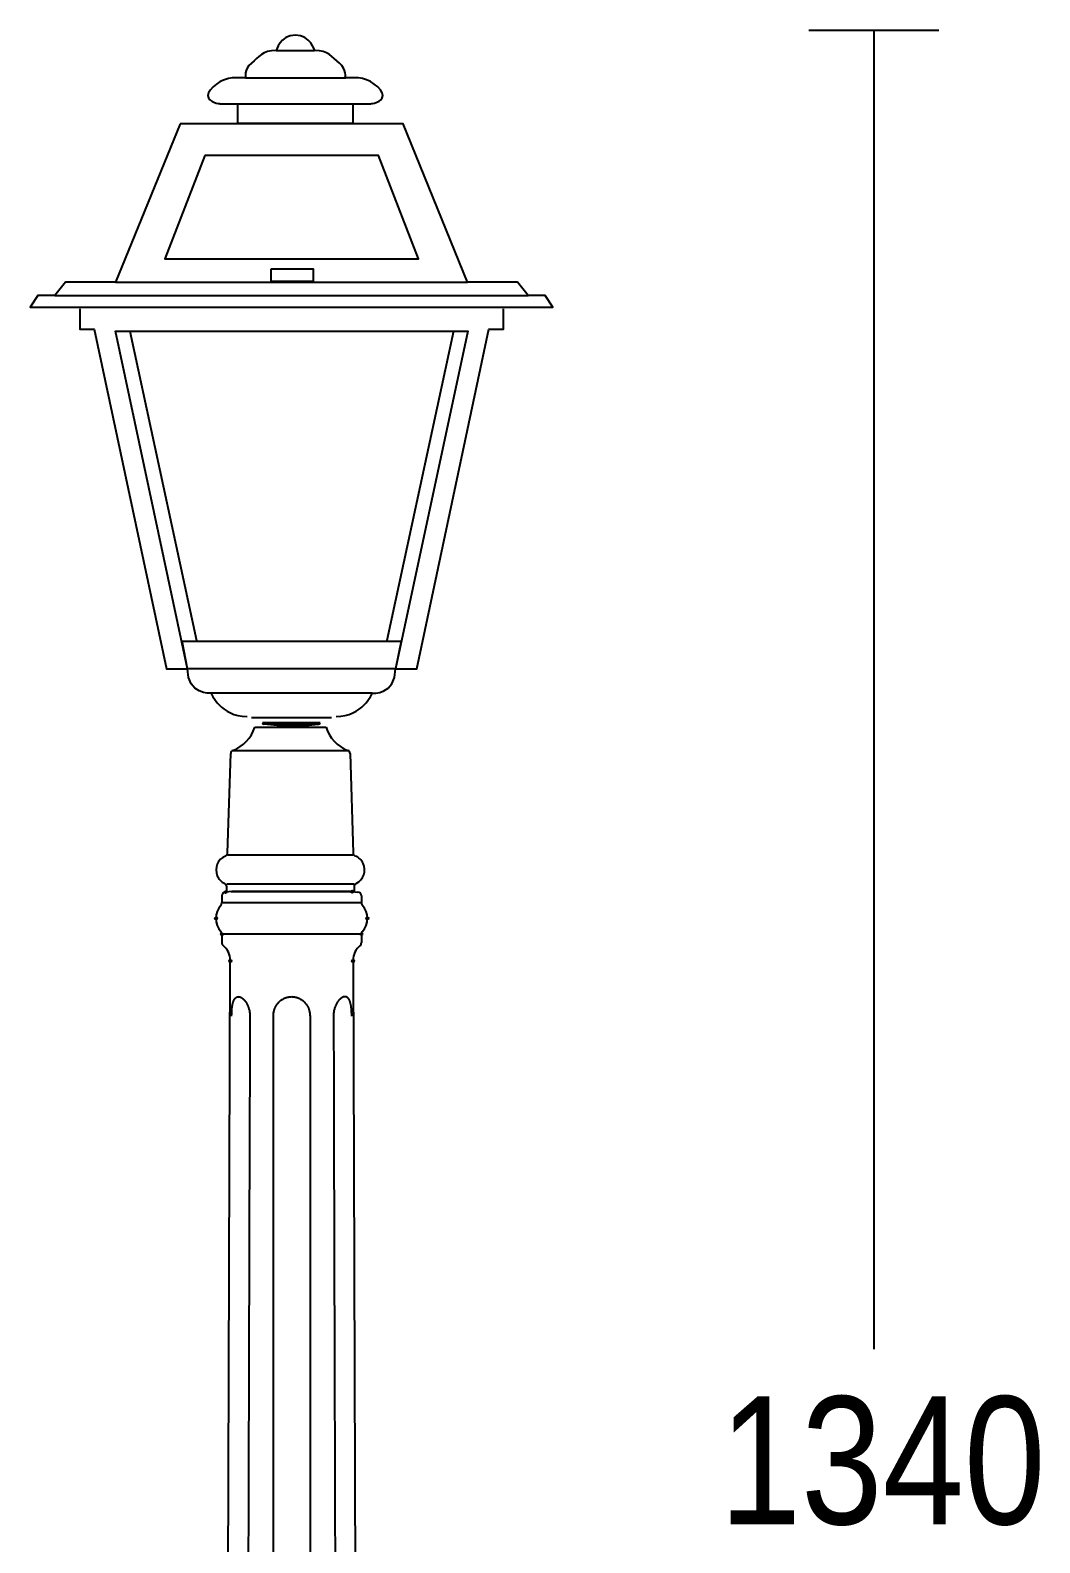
# Model space of a CAD drawing. Extents: x 0 to 100, y 4 to 316.
# Drawn here: x 4.9 to 99.7, y 174.3 to 316.5 of the extents above; entities that cross this region are included whole.
import ezdxf

# ---------------------------------------------------------------- set-up
doc = ezdxf.new("R2010")
doc.units = 0
doc.layers.add('LIVELLO_1', color=160, linetype='Continuous')
doc.styles.add('STD', font='txt')

# ---------------------------------------------------------------- blocks, each defined once
blk = doc.blocks.new('AI9-BLK1')
at = {"layer": 'LIVELLO_1', "color": 7}
for p, q in [((28.46, 156.26), (40.66, 156.26)), ((34.57, 156.26), (34.56, 32.31)), ((-21.56, 154.36), (-17.96, 154.36)), ((-24.44, 151.78), (-15.04, 151.78)), ((-36.66, 132.59), (-3.59, 132.59)), ((-42.36, 131.32), (2.11, 131.32)), ((-35.32, 127.99), (-29.06, 98.91)), ((-4.93, 127.99), (-11.19, 98.91)), ((-23.89, 91.68), (-16.36, 91.68)), ((-17.45, 91.18), (-22.87, 91.18)), ((-17.59, 91.03), (-22.73, 91.03)), ((-21.17, 90.89), (-22.73, 91.03)), ((-19.14, 90.89), (-17.59, 91.03)), ((-23.59, 90.75), (-20.23, 90.75)), ((-21.17, 90.89), (-20.42, 90.89)), ((-20.42, 90.89), (-20.16, 90.89)), ((-20.23, 90.75), (-16.88, 90.75)), ((-20.16, 90.89), (-19.89, 90.89)), ((-19.89, 90.89), (-19.14, 90.89)), ((-26.13, 78.95), (-25.84, 88.28)), ((-20.23, 88.52), (-25.72, 88.52)), ((-14.75, 88.52), (-20.23, 88.52)), ((-14.63, 88.28), (-14.35, 78.95)), ((-20.23, 78.72), (-26.13, 78.72)), ((-14.34, 78.72), (-20.23, 78.72)), ((-20.23, 75.99), (-26.22, 75.99)), ((-26.22, 75.3), (-26.22, 75.77)), ((-14.25, 75.99), (-20.23, 75.99)), ((-14.25, 75.77), (-14.25, 75.3)), ((-26.67, 74.91), (-26.67, 74.26)), ((-13.57, 74.26), (-26.67, 74.26)), ((-25.72, 75.3), (-26.33, 75.25)), ((-25.8, 75.3), (-20.11, 75.3)), ((-14.51, 75.3), (-25.72, 75.3)), ((-20.11, 75.3), (-14.43, 75.3)), ((-14.51, 75.3), (-13.9, 75.25)), ((-14.25, 75.3), (-14.48, 75.3)), ((-13.57, 74.91), (-13.57, 74.26)), ((-26.67, 71.3), (-26.67, 70.49)), ((-13.57, 71.3), (-26.67, 71.3)), ((-13.57, 71.3), (-13.57, 70.49)), ((-26.38, -80.52), (-25.88, 68.84)), ((-14.35, 68.84), (-13.85, -80.52))]:
    blk.add_line(p, q, dxfattribs=at)
for points in [[(-25.16, 149.36), (-14.38, 149.36), (-14.38, 147.49), (-25.16, 147.49)], [(-30.59, 147.48), (-36.66, 132.59), (-41.35, 132.59), (-42.36, 131.32), (-43.95, 131.32), (-44.67, 130.23), (4.42, 130.23), (3.7, 131.32), (2.11, 131.32), (1.1, 132.59), (-3.59, 132.59), (-9.65, 147.48)], [(-28.28, 144.49), (-32.03, 134.77), (-8.21, 134.77), (-11.97, 144.49)], [(-22.05, 133.84), (-18.11, 133.84), (-18.11, 132.66), (-22.05, 132.66)], [(-9.83, 98.83), (-10.35, 96.25), (-29.89, 96.25), (-30.41, 98.83)]]:
    blk.add_lwpolyline(points, close=True, dxfattribs=at)
blk.add_lwpolyline([(-40.01, 130.07), (-40.01, 128.16), (-38.65, 128.16), (-31.87, 96.25), (-29.89, 96.25), (-36.67, 127.99), (-3.58, 127.99), (-10.35, 96.25), (-8.37, 96.25), (-1.59, 128.16), (-0.23, 128.16), (-0.23, 130.07)], dxfattribs=at)
for centre, radius in [((-26.33, 75.25), 0.104), ((-13.56, 71.3), 0.103)]:
    blk.add_circle(centre, radius, dxfattribs=at)
for centre, major_axis, ratio in [((-14.43, 75.3), (0.103, 0), 0.979371), ((-27.23, 72.78), (0.002, -0.107), 0.980462), ((-13, 72.78), (0.003, -0.107), 0.974695), ((-26.66, 71.3), (0.106, 0), 0.986933), ((-25.88, 68.78), (-0.001, -0.107), 0.979845), ((-14.35, 68.78), (-0.003, -0.107), 0.973127)]:
    blk.add_ellipse(centre, major_axis=major_axis, ratio=ratio, dxfattribs=at)
for points, knots in [([(-19.77, 149.36), (-19.77, 149.36), (-26.84, 149.36), (-26.84, 149.36), (-26.84, 149.36), (-27.98, 149.45), (-27.98, 150.12), (-27.98, 150.79), (-26.6, 151.78), (-25.7, 151.78), (-25.7, 151.78), (-24.44, 151.78), (-24.44, 151.78), (-24.44, 151.78), (-24.62, 152.59), (-23.9, 153.17), (-23.18, 153.74), (-22.88, 154.36), (-21.56, 154.36), (-21.56, 154.36), (-21.19, 155.79), (-19.77, 155.79), (-18.34, 155.79), (-17.96, 154.36), (-17.96, 154.36), (-16.65, 154.36), (-16.35, 153.74), (-15.63, 153.17), (-14.91, 152.59), (-15.09, 151.78), (-15.09, 151.78), (-15.09, 151.78), (-13.83, 151.78), (-13.83, 151.78), (-12.93, 151.78), (-11.55, 150.79), (-11.55, 150.12), (-11.55, 149.45), (-12.69, 149.36), (-12.69, 149.36), (-12.69, 149.36), (-19.77, 149.36), (-19.77, 149.36)], [0, 0, 0, 0, 1, 1, 1, 2, 2, 2, 3, 3, 3, 4, 4, 4, 5, 5, 5, 6, 6, 6, 7, 7, 7, 8, 8, 8, 9, 9, 9, 10, 10, 10, 11, 11, 11, 12, 12, 12, 13, 13, 13, 14, 14, 14, 14]), ([(-15.94, 91.76), (-13.48, 91.76), (-12.54, 93.95), (-12.54, 93.95), (-12.54, 93.95), (-27.7, 93.95), (-27.7, 93.95), (-27.7, 93.95), (-26.76, 91.76), (-24.31, 91.76)], [0, 0, 0, 0, 1, 1, 1, 2, 2, 2, 3, 3, 3, 3]), ([(-20.42, 90.89), (-20.42, 90.89), (-20.42, 90.89), (-20.42, 90.89), (-20.42, 90.89), (-20.42, 90.89), (-20.42, 90.89), (-20.42, 90.89), (-20.42, 90.89), (-20.42, 90.89), (-20.42, 90.89), (-20.42, 90.89), (-20.42, 90.89)], [0, 0, 0, 0, 1, 1, 1, 2, 2, 2, 3, 3, 3, 4, 4, 4, 4]), ([(-20.15, 90.89), (-20.15, 90.89), (-20.15, 90.89), (-20.16, 90.89), (-20.16, 90.89), (-20.16, 90.89), (-20.16, 90.89), (-20.16, 90.89), (-20.16, 90.89), (-20.16, 90.89), (-20.15, 90.89), (-20.15, 90.89), (-20.15, 90.89)], [0, 0, 0, 0, 1, 1, 1, 2, 2, 2, 3, 3, 3, 4, 4, 4, 4]), ([(-26.34, 78.65), (-27.05, 78.36), (-27.4, 77.53), (-27.11, 76.8), (-26.97, 76.48), (-26.73, 76.22), (-26.41, 76.06)], [0, 0, 0, 0, 1, 1, 1, 2, 2, 2, 2]), ([(-14.06, 76.06), (-13.36, 76.4), (-13.06, 77.25), (-13.4, 77.95), (-13.55, 78.27), (-13.81, 78.52), (-14.14, 78.65)], [0, 0, 0, 0, 1, 1, 1, 2, 2, 2, 2]), ([(-25.76, 63.6), (-25.76, 63.66), (-25.76, 63.73), (-25.75, 63.8), (-25.75, 63.86), (-25.75, 63.92), (-25.75, 63.98), (-25.75, 64.03), (-25.74, 64.08), (-25.74, 64.13), (-25.73, 64.17), (-25.73, 64.22), (-25.73, 64.26), (-25.72, 64.3), (-25.72, 64.33), (-25.72, 64.36), (-25.72, 64.39), (-25.71, 64.42), (-25.71, 64.46), (-25.7, 64.48), (-25.7, 64.51), (-25.7, 64.54), (-25.69, 64.58), (-25.68, 64.61), (-25.68, 64.64), (-25.67, 64.67), (-25.67, 64.7), (-25.66, 64.73), (-25.65, 64.75), (-25.65, 64.78), (-25.64, 64.81), (-25.63, 64.84), (-25.63, 64.86), (-25.62, 64.89), (-25.62, 64.92), (-25.6, 64.94), (-25.59, 64.96), (-25.59, 64.99), (-25.58, 65.01), (-25.57, 65.03), (-25.56, 65.05), (-25.55, 65.08), (-25.54, 65.1), (-25.53, 65.12), (-25.52, 65.14), (-25.52, 65.15), (-25.51, 65.17), (-25.49, 65.19), (-25.48, 65.2), (-25.47, 65.22), (-25.46, 65.23), (-25.45, 65.25), (-25.44, 65.26), (-25.43, 65.28), (-25.42, 65.29), (-25.41, 65.29), (-25.4, 65.31), (-25.38, 65.32), (-25.37, 65.32), (-25.36, 65.34), (-25.35, 65.35), (-25.34, 65.36), (-25.33, 65.37), (-25.31, 65.37), (-25.3, 65.38), (-25.29, 65.38), (-25.28, 65.39), (-25.26, 65.4), (-25.25, 65.4), (-25.24, 65.41), (-25.22, 65.41), (-25.21, 65.42), (-25.2, 65.42), (-25.19, 65.42), (-25.17, 65.42), (-25.16, 65.42), (-25.14, 65.43), (-25.13, 65.43), (-25.12, 65.43), (-25.1, 65.43), (-25.09, 65.42), (-25.07, 65.42), (-25.06, 65.42), (-25.05, 65.42), (-25.03, 65.42), (-25.02, 65.41), (-25, 65.41), (-24.99, 65.4), (-24.97, 65.4), (-24.96, 65.4), (-24.94, 65.39), (-24.93, 65.38), (-24.91, 65.38), (-24.89, 65.37), (-24.88, 65.36), (-24.86, 65.35), (-24.85, 65.35), (-24.83, 65.34), (-24.82, 65.32), (-24.8, 65.32), (-24.79, 65.31), (-24.77, 65.29), (-24.75, 65.29), (-24.74, 65.28), (-24.72, 65.26), (-24.7, 65.25), (-24.69, 65.23), (-24.67, 65.22), (-24.66, 65.2), (-24.64, 65.19), (-24.62, 65.17), (-24.6, 65.15), (-24.59, 65.14), (-24.57, 65.12), (-24.55, 65.1), (-24.53, 65.08), (-24.52, 65.06), (-24.5, 65.03), (-24.48, 65.01), (-24.47, 64.99), (-24.45, 64.97), (-24.43, 64.94), (-24.42, 64.92), (-24.4, 64.89), (-24.39, 64.87), (-24.36, 64.84), (-24.35, 64.81), (-24.33, 64.78), (-24.32, 64.76), (-24.3, 64.73), (-24.29, 64.7), (-24.28, 64.67), (-24.26, 64.64), (-24.25, 64.61), (-24.23, 64.58), (-24.22, 64.55), (-24.21, 64.52), (-24.2, 64.49), (-24.19, 64.46), (-24.17, 64.42), (-24.16, 64.39), (-24.16, 64.36), (-24.14, 64.33), (-24.14, 64.3), (-24.13, 64.26), (-24.12, 64.22), (-24.11, 64.17), (-24.09, 64.13), (-24.09, 64.08), (-24.07, 64.03), (-24.07, 63.98), (-24.06, 63.92), (-24.05, 63.86), (-24.05, 63.8), (-24.04, 63.73), (-24.04, 63.66), (-24.04, 63.6)], [0, 0, 0, 0, 1, 1, 1, 2, 2, 2, 3, 3, 3, 4, 4, 4, 5, 5, 5, 6, 6, 6, 7, 7, 7, 8, 8, 8, 9, 9, 9, 10, 10, 10, 11, 11, 11, 12, 12, 12, 13, 13, 13, 14, 14, 14, 15, 15, 15, 16, 16, 16, 17, 17, 17, 18, 18, 18, 19, 19, 19, 20, 20, 20, 21, 21, 21, 22, 22, 22, 23, 23, 23, 24, 24, 24, 25, 25, 25, 26, 26, 26, 27, 27, 27, 28, 28, 28, 29, 29, 29, 30, 30, 30, 31, 31, 31, 32, 32, 32, 33, 33, 33, 34, 34, 34, 35, 35, 35, 36, 36, 36, 37, 37, 37, 38, 38, 38, 39, 39, 39, 40, 40, 40, 41, 41, 41, 42, 42, 42, 43, 43, 43, 44, 44, 44, 45, 45, 45, 46, 46, 46, 47, 47, 47, 48, 48, 48, 49, 49, 49, 50, 50, 50, 51, 51, 51, 52, 52, 52, 52]), ([(-21.83, 63.6), (-21.83, 63.66), (-21.83, 63.72), (-21.83, 63.78), (-21.82, 63.85), (-21.81, 63.91), (-21.8, 63.96), (-21.78, 64.01), (-21.78, 64.05), (-21.77, 64.1), (-21.75, 64.14), (-21.74, 64.18), (-21.73, 64.23), (-21.72, 64.25), (-21.71, 64.28), (-21.7, 64.32), (-21.69, 64.35), (-21.67, 64.37), (-21.66, 64.4), (-21.65, 64.44), (-21.63, 64.46), (-21.62, 64.49), (-21.6, 64.52), (-21.59, 64.55), (-21.56, 64.58), (-21.55, 64.61), (-21.53, 64.64), (-21.51, 64.67), (-21.49, 64.7), (-21.48, 64.72), (-21.45, 64.75), (-21.43, 64.77), (-21.41, 64.8), (-21.4, 64.83), (-21.37, 64.85), (-21.35, 64.88), (-21.32, 64.9), (-21.3, 64.93), (-21.28, 64.94), (-21.25, 64.97), (-21.24, 64.99), (-21.21, 65.01), (-21.18, 65.03), (-21.16, 65.05), (-21.14, 65.07), (-21.12, 65.09), (-21.09, 65.11), (-21.06, 65.13), (-21.04, 65.15), (-21.01, 65.16), (-20.99, 65.18), (-20.96, 65.19), (-20.94, 65.2), (-20.91, 65.22), (-20.88, 65.23), (-20.86, 65.25), (-20.83, 65.26), (-20.81, 65.28), (-20.78, 65.28), (-20.76, 65.29), (-20.73, 65.31), (-20.71, 65.31), (-20.68, 65.32), (-20.66, 65.33), (-20.64, 65.34), (-20.62, 65.35), (-20.59, 65.35), (-20.56, 65.37), (-20.53, 65.37), (-20.49, 65.38), (-20.46, 65.39), (-20.43, 65.4), (-20.38, 65.4), (-20.35, 65.41), (-20.3, 65.42), (-20.26, 65.42), (-20.21, 65.42), (-20.16, 65.42), (-20.11, 65.43)], [0, 0, 0, 0, 1, 1, 1, 2, 2, 2, 3, 3, 3, 4, 4, 4, 5, 5, 5, 6, 6, 6, 7, 7, 7, 8, 8, 8, 9, 9, 9, 10, 10, 10, 11, 11, 11, 12, 12, 12, 13, 13, 13, 14, 14, 14, 15, 15, 15, 16, 16, 16, 17, 17, 17, 18, 18, 18, 19, 19, 19, 20, 20, 20, 21, 21, 21, 22, 22, 22, 23, 23, 23, 24, 24, 24, 25, 25, 25, 26, 26, 26, 26]), ([(-20.11, 65.43), (-20.07, 65.42), (-20.02, 65.42), (-19.97, 65.42), (-19.92, 65.42), (-19.89, 65.41), (-19.84, 65.4), (-19.8, 65.4), (-19.77, 65.39), (-19.74, 65.38), (-19.7, 65.37), (-19.67, 65.37), (-19.64, 65.35), (-19.61, 65.35), (-19.59, 65.34), (-19.57, 65.33), (-19.54, 65.32), (-19.52, 65.31), (-19.5, 65.31), (-19.47, 65.29), (-19.45, 65.28), (-19.42, 65.28), (-19.39, 65.26), (-19.37, 65.25), (-19.35, 65.23), (-19.32, 65.22), (-19.29, 65.2), (-19.27, 65.19), (-19.24, 65.18), (-19.22, 65.16), (-19.19, 65.15), (-19.17, 65.13), (-19.14, 65.11), (-19.12, 65.09), (-19.09, 65.07), (-19.07, 65.05), (-19.04, 65.03), (-19.02, 65.01), (-18.99, 64.99), (-18.97, 64.97), (-18.95, 64.95), (-18.93, 64.93), (-18.9, 64.9), (-18.88, 64.88), (-18.86, 64.85), (-18.84, 64.83), (-18.81, 64.81), (-18.79, 64.78), (-18.78, 64.75), (-18.75, 64.72), (-18.74, 64.7), (-18.72, 64.67), (-18.7, 64.64), (-18.68, 64.62), (-18.66, 64.58), (-18.64, 64.56), (-18.63, 64.52), (-18.61, 64.49), (-18.6, 64.46), (-18.58, 64.44), (-18.57, 64.4), (-18.55, 64.38), (-18.54, 64.35), (-18.53, 64.32), (-18.52, 64.29), (-18.51, 64.26), (-18.5, 64.23), (-18.49, 64.18), (-18.47, 64.14), (-18.46, 64.1), (-18.45, 64.05), (-18.44, 64.01), (-18.43, 63.96), (-18.42, 63.91), (-18.41, 63.85), (-18.4, 63.78), (-18.4, 63.72), (-18.39, 63.66), (-18.39, 63.6)], [0, 0, 0, 0, 1, 1, 1, 2, 2, 2, 3, 3, 3, 4, 4, 4, 5, 5, 5, 6, 6, 6, 7, 7, 7, 8, 8, 8, 9, 9, 9, 10, 10, 10, 11, 11, 11, 12, 12, 12, 13, 13, 13, 14, 14, 14, 15, 15, 15, 16, 16, 16, 17, 17, 17, 18, 18, 18, 19, 19, 19, 20, 20, 20, 21, 21, 21, 22, 22, 22, 23, 23, 23, 24, 24, 24, 25, 25, 25, 26, 26, 26, 26]), ([(-14.47, 63.6), (-14.47, 63.66), (-14.47, 63.73), (-14.47, 63.8), (-14.47, 63.86), (-14.47, 63.92), (-14.48, 63.98), (-14.48, 64.03), (-14.49, 64.08), (-14.49, 64.13), (-14.49, 64.17), (-14.5, 64.22), (-14.5, 64.26), (-14.5, 64.3), (-14.51, 64.33), (-14.51, 64.36), (-14.51, 64.39), (-14.52, 64.42), (-14.52, 64.46), (-14.52, 64.48), (-14.53, 64.51), (-14.54, 64.54), (-14.54, 64.58), (-14.54, 64.61), (-14.55, 64.64), (-14.56, 64.67), (-14.56, 64.7), (-14.57, 64.73), (-14.58, 64.75), (-14.58, 64.78), (-14.59, 64.81), (-14.59, 64.84), (-14.6, 64.86), (-14.61, 64.89), (-14.62, 64.92), (-14.63, 64.94), (-14.63, 64.97), (-14.64, 64.99), (-14.65, 65.01), (-14.66, 65.03), (-14.66, 65.05), (-14.68, 65.08), (-14.68, 65.1), (-14.7, 65.12), (-14.7, 65.14), (-14.71, 65.15), (-14.72, 65.17), (-14.74, 65.19), (-14.74, 65.2), (-14.75, 65.22), (-14.77, 65.23), (-14.77, 65.25), (-14.79, 65.26), (-14.8, 65.28), (-14.81, 65.29), (-14.82, 65.29), (-14.83, 65.31), (-14.85, 65.32), (-14.85, 65.32), (-14.86, 65.34), (-14.88, 65.35), (-14.89, 65.36), (-14.9, 65.37), (-14.91, 65.37), (-14.93, 65.38), (-14.94, 65.38), (-14.95, 65.39), (-14.97, 65.4), (-14.98, 65.4), (-14.99, 65.41), (-15, 65.41), (-15.02, 65.42), (-15.03, 65.42), (-15.04, 65.42), (-15.05, 65.42), (-15.07, 65.42), (-15.09, 65.43), (-15.1, 65.43), (-15.11, 65.43), (-15.13, 65.43), (-15.14, 65.42), (-15.16, 65.42), (-15.17, 65.42), (-15.18, 65.42), (-15.2, 65.42), (-15.21, 65.41), (-15.23, 65.41), (-15.24, 65.4), (-15.26, 65.4), (-15.27, 65.4), (-15.29, 65.39), (-15.3, 65.38), (-15.32, 65.38), (-15.34, 65.37), (-15.35, 65.36), (-15.37, 65.35), (-15.38, 65.35), (-15.4, 65.34), (-15.41, 65.32), (-15.43, 65.32), (-15.44, 65.31), (-15.46, 65.29), (-15.48, 65.29), (-15.49, 65.28), (-15.51, 65.26), (-15.52, 65.25), (-15.54, 65.23), (-15.56, 65.22), (-15.57, 65.2), (-15.59, 65.19), (-15.61, 65.17), (-15.62, 65.15), (-15.64, 65.14), (-15.66, 65.12), (-15.68, 65.1), (-15.69, 65.08), (-15.71, 65.05), (-15.73, 65.03), (-15.75, 65.01), (-15.76, 64.99), (-15.78, 64.97), (-15.8, 64.94), (-15.81, 64.92), (-15.83, 64.89), (-15.85, 64.86), (-15.86, 64.84), (-15.87, 64.81), (-15.89, 64.78), (-15.91, 64.75), (-15.92, 64.73), (-15.94, 64.7), (-15.95, 64.67), (-15.97, 64.64), (-15.98, 64.61), (-15.99, 64.58), (-16.01, 64.54), (-16.02, 64.51), (-16.03, 64.48), (-16.04, 64.46), (-16.05, 64.42), (-16.06, 64.39), (-16.08, 64.36), (-16.08, 64.33), (-16.09, 64.3), (-16.1, 64.26), (-16.12, 64.22), (-16.12, 64.17), (-16.14, 64.13), (-16.14, 64.08), (-16.15, 64.03), (-16.16, 63.98), (-16.17, 63.92), (-16.18, 63.86), (-16.18, 63.8), (-16.18, 63.73), (-16.18, 63.66), (-16.18, 63.6)], [0, 0, 0, 0, 1, 1, 1, 2, 2, 2, 3, 3, 3, 4, 4, 4, 5, 5, 5, 6, 6, 6, 7, 7, 7, 8, 8, 8, 9, 9, 9, 10, 10, 10, 11, 11, 11, 12, 12, 12, 13, 13, 13, 14, 14, 14, 15, 15, 15, 16, 16, 16, 17, 17, 17, 18, 18, 18, 19, 19, 19, 20, 20, 20, 21, 21, 21, 22, 22, 22, 23, 23, 23, 24, 24, 24, 25, 25, 25, 26, 26, 26, 27, 27, 27, 28, 28, 28, 29, 29, 29, 30, 30, 30, 31, 31, 31, 32, 32, 32, 33, 33, 33, 34, 34, 34, 35, 35, 35, 36, 36, 36, 37, 37, 37, 38, 38, 38, 39, 39, 39, 40, 40, 40, 41, 41, 41, 42, 42, 42, 43, 43, 43, 44, 44, 44, 45, 45, 45, 46, 46, 46, 47, 47, 47, 48, 48, 48, 49, 49, 49, 50, 50, 50, 51, 51, 51, 52, 52, 52, 52]), ([(-24.04, 63.6), (-24.11, 40.41), (-24.18, 17.23), (-24.25, -5.96), (-24.31, -29.14), (-24.39, -52.32), (-24.46, -75.51)], [0, 0, 0, 0, 1, 1, 1, 2, 2, 2, 2]), ([(-21.84, -75.51), (-21.84, -52.32), (-21.84, -29.14), (-21.83, -5.96), (-21.83, 17.23), (-21.83, 40.41), (-21.83, 63.6)], [0, 0, 0, 0, 1, 1, 1, 2, 2, 2, 2]), ([(-18.39, 63.6), (-18.39, 40.41), (-18.39, 17.23), (-18.39, -5.96), (-18.39, -29.14), (-18.39, -52.32), (-18.39, -75.51)], [0, 0, 0, 0, 1, 1, 1, 2, 2, 2, 2]), ([(-16.18, 63.6), (-16.12, 40.41), (-16.05, 17.23), (-15.98, -5.96), (-15.91, -29.14), (-15.84, -52.32), (-15.77, -75.51)], [0, 0, 0, 0, 1, 1, 1, 2, 2, 2, 2])]:
    blk.add_open_spline(points, degree=3, knots=knots, dxfattribs=at)
for points in [[(-27.7, 93.95), (-27.7, 93.95), (-29.89, 93.76), (-29.89, 96.25)], [(-12.54, 93.95), (-12.54, 93.95), (-10.35, 93.76), (-10.35, 96.25)], [(-22.87, 91.18), (-22.86, 91.1), (-22.8, 91.04), (-22.73, 91.03)], [(-17.59, 91.03), (-17.51, 91.04), (-17.46, 91.1), (-17.45, 91.18)], [(-25.63, 88.58), (-24.65, 88.95), (-23.9, 89.75), (-23.59, 90.75)], [(-16.88, 90.75), (-16.58, 89.75), (-15.82, 88.95), (-14.85, 88.58)], [(-25.63, 88.58), (-25.75, 88.54), (-25.84, 88.42), (-25.84, 88.28)], [(-14.63, 88.28), (-14.63, 88.42), (-14.72, 88.54), (-14.85, 88.58)], [(-26.34, 78.65), (-26.21, 78.7), (-26.13, 78.82), (-26.13, 78.95)], [(-14.35, 78.95), (-14.34, 78.82), (-14.26, 78.7), (-14.14, 78.65)], [(-26.22, 75.77), (-26.22, 75.89), (-26.29, 76.01), (-26.41, 76.06)], [(-14.06, 76.06), (-14.18, 76.01), (-14.25, 75.89), (-14.25, 75.77)], [(-26.75, 74.04), (-27.39, 73.32), (-27.39, 72.25), (-26.75, 71.53)], [(-26.75, 74.04), (-26.7, 74.1), (-26.67, 74.18), (-26.67, 74.26)], [(-26.33, 75.25), (-26.51, 75.25), (-26.67, 75.1), (-26.67, 74.91)], [(-13.57, 74.91), (-13.57, 75.1), (-13.71, 75.25), (-13.9, 75.25)], [(-13.57, 74.26), (-13.57, 74.18), (-13.53, 74.1), (-13.48, 74.04)], [(-13.48, 71.53), (-12.84, 72.25), (-12.84, 73.32), (-13.48, 74.04)], [(-26.67, 71.3), (-26.67, 71.38), (-26.7, 71.47), (-26.75, 71.53)], [(-13.48, 71.53), (-13.53, 71.47), (-13.57, 71.38), (-13.57, 71.3)], [(-26.67, 70.49), (-26.67, 70.38), (-26.62, 70.29), (-26.54, 70.23)], [(-25.88, 68.84), (-25.88, 69.38), (-26.13, 69.89), (-26.54, 70.23)], [(-13.68, 70.23), (-14.11, 69.89), (-14.35, 69.38), (-14.35, 68.84)], [(-13.68, 70.23), (-13.61, 70.29), (-13.57, 70.38), (-13.57, 70.49)]]:
    blk.add_open_spline(points, degree=3, dxfattribs=at)
at = {"layer": 'LIVELLO_1', "color": 7, "insert": (20.08, 27.86), "char_height": 12.0131, "attachment_point": 1, "style": 'STD'}
blk.add_mtext('\\fArial Narrow|b0|i0;\\H12.0131;\\C7;1340', dxfattribs=at)

msp = doc.modelspace()

# ---------------------------------------------------------------- block references
at = {"layer": 'LIVELLO_1', "color": 7}
msp.add_blockref('AI9-BLK1', (49.531602, 160.215716), dxfattribs=at)

doc.saveas('drawing.dxf')
